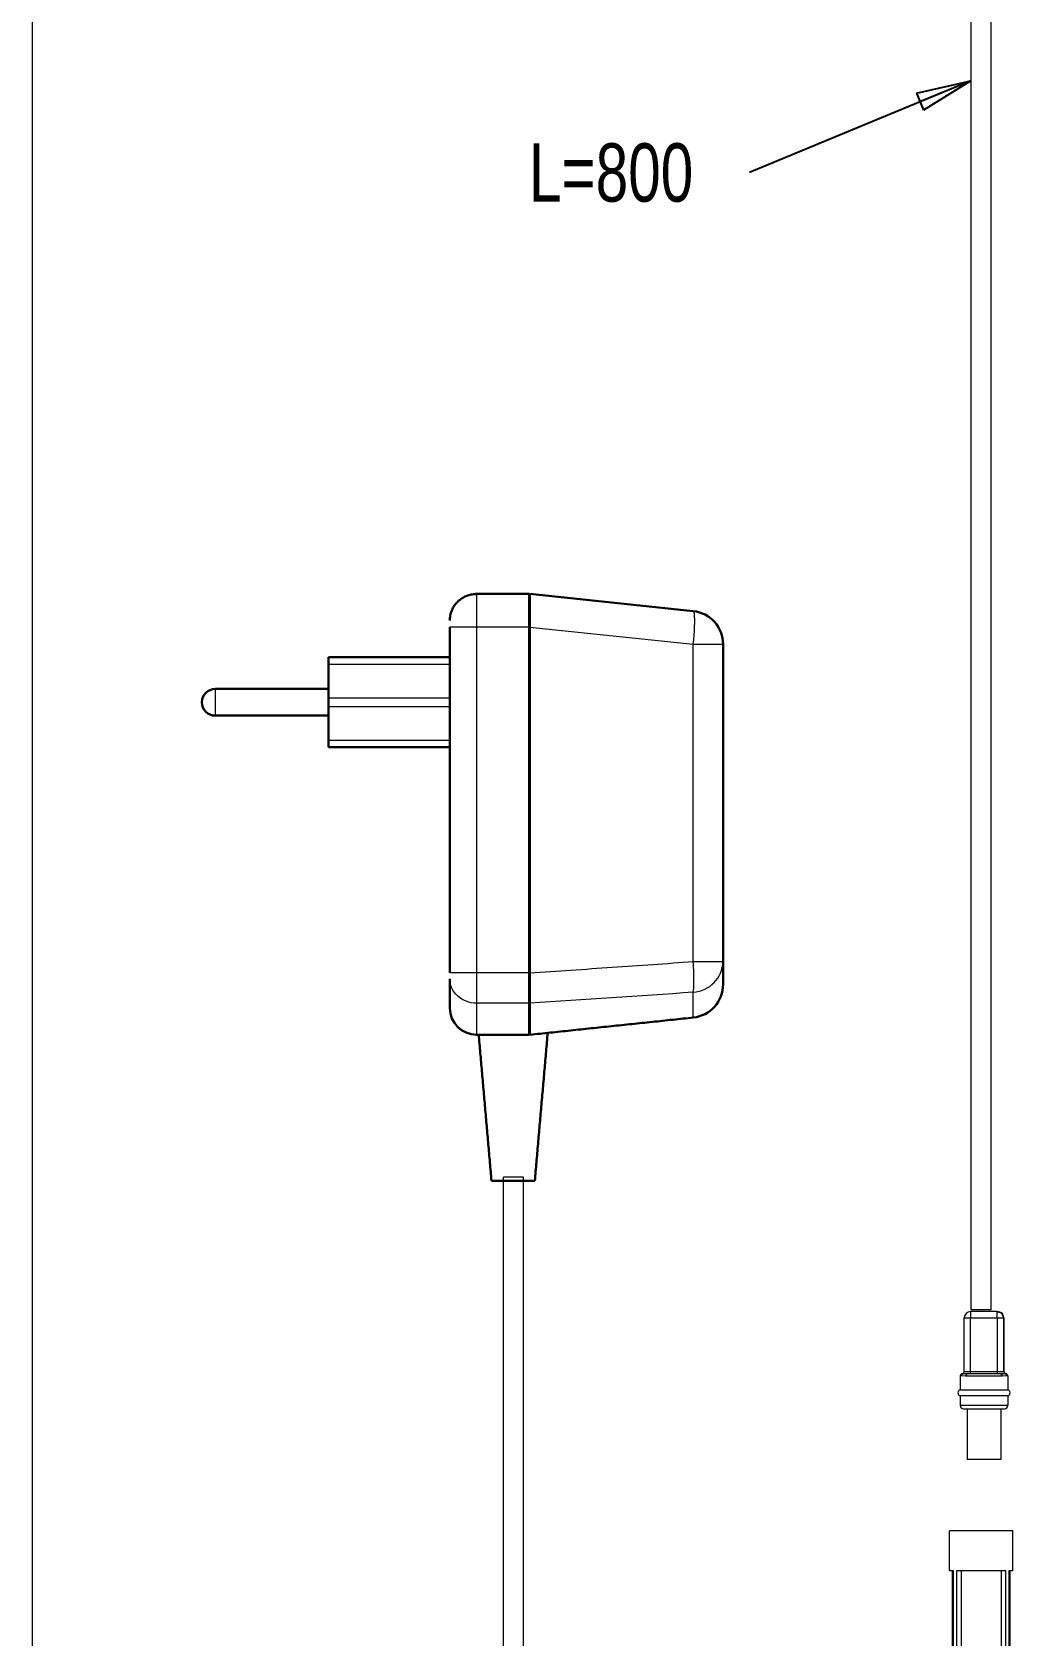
# Model space of a CAD drawing. Header units: millimetres. Extents: x 0.6 to 41.7, y 0.5 to 58.9.
# Drawn here: x 0.58 to 12.36, y 14.68 to 33.92 of the extents above; entities that cross this region are included whole.
import ezdxf

# ---------------------------------------------------------------- set-up
doc = ezdxf.new("R2010")
doc.units = ezdxf.units.MM
doc.layers.add('LEVEL0', color=179, linetype='Continuous')
doc.styles.add('SLDTEXTSTYLE0', font='TXT', dxfattribs={"width": 0.75})
doc.dimstyles.new('SLDDIMSTYLE2', dxfattribs={"dimtxt": 0.6604, "dimasz": 0.6604, "dimexe": 0, "dimexo": 0.0625, "dimgap": 0.1651, "dimtad": 0, "dimtih": 1, "dimtoh": 1, "dimdec": 0, "dimzin": 0, "dimdsep": 46, "dimtxsty": 'Standard', "dimblk1": 'CLOSED', "dimblk2": 'CLOSED', "dimsah": 1, "dimcen": 0.09, "dimadec": 0, "dimazin": 0, "dimtfac": 1, "dimtdec": 0, "dimtofl": 0, "dimtmove": 0, "dimatfit": 3, "dimldrblk": 'CLOSED', "dimfxl": 0, "dimtolj": 1, "dimtzin": 0, "dimarcsym": 0})

# ---------------------------------------------------------------- blocks, each defined once
blk = doc.blocks.new('SW_NOTE_0')
at = {"layer": 'LEVEL0', "color": 0, "insert": (-2.648, 0.348), "char_height": 0.7, "attachment_point": 1, "style": 'SLDTEXTSTYLE0'}
blk.add_mtext('L=800', dxfattribs=at)
blk = doc.blocks.new('_CLOSED')
at = {"color": 0, "linetype": 'ByBlock', "lineweight": -2}
for p, q in [((-1, 0.166667), (0, 0)), ((-1, 0.166667), (-1, -0.166667)), ((0, 0), (-1, -0.166667)), ((0, 0), (-1, 0))]:
    blk.add_line(p, q, dxfattribs=at)
blk = doc.blocks.new('Block47')
at = {"color": 196, "linetype": 'Continuous', "lineweight": 0}
for p, q in [((0.593, 15.58), (0.847, 15.58)), ((0.847, 15.834), (0.847, 15.58)), ((0.847, 15.58), (1.914, 15.58)), ((0.847, 13.421), (0.847, 15.58)), ((1.914, 15.58), (1.914, 15.834)), ((1.914, 15.58), (2.168, 15.58)), ((1.914, 15.58), (1.914, 13.421)), ((0.428, 13.268), (0.442, 13.268)), ((0.517, 13.345), (0.442, 13.268)), ((0.442, 13.268), (0.469, 13.27)), ((0.53, 13.346), (0.469, 13.271)), ((0.469, 13.271), (0.638, 13.268)), ((0.697, 13.345), (0.53, 13.346)), ((0.847, 13.421), (0.593, 13.421)), ((0.697, 13.345), (0.638, 13.268)), ((0.638, 13.268), (1.448, 13.268)), ((0.847, 13.345), (0.847, 13.421)), ((1.914, 13.421), (0.847, 13.421)), ((1.448, 13.268), (2.124, 13.268)), ((1.914, 13.421), (1.914, 13.345)), ((2.168, 13.421), (1.914, 13.421)), ((2.232, 13.346), (2.065, 13.345)), ((2.124, 13.268), (2.065, 13.345)), ((2.124, 13.268), (2.292, 13.271)), ((2.232, 13.346), (2.292, 13.271)), ((2.244, 13.345), (2.32, 13.268)), ((2.292, 13.271), (2.32, 13.269)), ((2.32, 13.268), (2.333, 13.268)), ((1.448, 12.075), (0.428, 12.075)), ((2.333, 12.075), (1.448, 12.075)), ((0.155, 0.254), (0.155, 5.461)), ((0.279, 5.461), (0.279, 0.254)), ((0.477, 0.254), (0.477, 5.461)), ((2.063, 5.461), (2.063, 0.254)), ((2.261, 0.254), (2.261, 5.461)), ((2.378, 5.461), (2.378, 0.254)), ((0.155, 0.254), (0.124, 0.254)), ((0.279, 0.254), (0.155, 0.254)), ((0.477, 0.254), (0.279, 0.254)), ((0.477, 0.254), (0.477, 0)), ((2.063, 0.254), (0.477, 0.254)), ((2.063, 0), (2.063, 0.254)), ((2.261, 0.254), (2.063, 0.254)), ((2.378, 0.254), (2.261, 0.254)), ((2.41, 0.254), (2.378, 0.254))]:
    blk.add_line(p, q, dxfattribs=at)
at = {"color": 179, "linetype": 'Continuous', "lineweight": 15}
for p, q in [((0.593, 13.421), (0.593, 15.58)), ((1.914, 15.834), (0.847, 15.834)), ((2.168, 13.421), (2.168, 15.58)), ((2.168, 15.58), (2.168, 13.421)), ((0.428, 13.268), (0.428, 12.704)), ((0.517, 13.345), (0.505, 13.345)), ((0.53, 13.346), (0.517, 13.345)), ((1.443, 13.345), (0.697, 13.345)), ((2.065, 13.345), (1.443, 13.345)), ((2.168, 13.421), (2.232, 13.346)), ((2.168, 13.421), (2.232, 13.346)), ((2.244, 13.345), (2.232, 13.346)), ((2.232, 13.346), (2.244, 13.345)), ((2.257, 13.345), (2.244, 13.345)), ((2.333, 13.268), (2.333, 12.704)), ((0.428, 12.704), (2.333, 12.704)), ((2.333, 12.462), (0.428, 12.462)), ((0.428, 12.462), (0.428, 12.075)), ((2.333, 12.462), (2.333, 12.075)), ((0.555, 11.948), (1.439, 11.948)), ((0.708, 11.948), (0.708, 9.916)), ((1.439, 11.948), (2.206, 11.948)), ((2.054, 11.948), (2.054, 9.916)), ((2.054, 9.916), (0.708, 9.916)), ((2.54, 7.061), (0, 7.061)), ((0, 5.461), (0, 7.061)), ((2.54, 5.461), (2.54, 7.061)), ((0.155, 5.461), (0, 5.461)), ((0.124, 0.254), (0.124, 5.461)), ((0.124, 5.461), (0.124, 0.254)), ((2.261, 5.461), (0.279, 5.461)), ((2.54, 5.461), (2.378, 5.461)), ((2.41, 5.461), (2.41, 0.254)), ((0.378, 0), (0.477, 0)), ((0.477, 0), (2.063, 0)), ((2.063, 0), (2.156, 0))]:
    blk.add_line(p, q, dxfattribs=at)
for centre, radius, start, end in [((0.847, 15.58), 0.254, 90, 180), ((1.914, 15.58), 0.254, 0, 90), ((0.505, 13.268), 0.0762, 90, 180), ((0.517, 13.421), 0.0762, 279.41178, 0), ((2.257, 13.268), 0.0762, 0, 90), ((0.466, 12.583), 0.127, 107.4576, 252.5424), ((2.295, 12.583), 0.127, 287.4576, 72.5424), ((0.555, 12.075), 0.127, 180, 270), ((2.206, 12.075), 0.127, 270, 0), ((0.378, 0.254), 0.254, 180, 270), ((2.156, 0.254), 0.254, 270, 359.99998)]:
    blk.add_arc(centre, radius, start, end, dxfattribs=at)
for points in [[(2.105, 15.771), (1.914, 15.834)], [(1.914, 15.834), (2.105, 15.771)], [(2.168, 15.58), (2.105, 15.771)], [(2.105, 15.771), (2.168, 15.58)], [(0.124, 0.254), (0.187, 0.063)], [(0.187, 0.063), (0.124, 0.254)], [(0.187, 0.063), (0.378, 0)], [(0.378, 0), (0.187, 0.063)]]:
    blk.add_open_spline(points, degree=1, dxfattribs=at)
at = {"color": 196, "linetype": 'Continuous', "lineweight": 0}
for points in [[(0.155, 0.254), (0.209, 0.064)], [(0.209, 0.064), (0.378, 0)], [(0.326, 0.065), (0.279, 0.254)], [(0.477, 0), (0.326, 0.065)], [(2.214, 0.065), (2.063, 0)], [(2.156, 0), (2.324, 0.064)], [(2.261, 0.254), (2.214, 0.065)], [(2.324, 0.064), (2.378, 0.254)]]:
    blk.add_open_spline(points, degree=1, dxfattribs=at)

msp = doc.modelspace()

# ---------------------------------------------------------------- linework, layer by layer
at = {"color": 7, "linetype": 'Continuous', "lineweight": 30}
for p, q in [((6.549, 27.182), (5.917, 27.182)), ((6.549, 27.142), (6.557, 27.142)), ((6.557, 27.182), (8.519, 26.976)), ((6.557, 26.784), (6.557, 27.182)), ((5.597, 22.636), (5.597, 26.784)), ((6.549, 26.784), (6.549, 22.636)), ((6.557, 22.636), (6.557, 26.784)), ((8.877, 22.772), (8.877, 26.578)), ((5.597, 26.422), (4.141, 26.422)), ((4.141, 26.422), (4.141, 26.341)), ((4.141, 26.341), (4.141, 25.935)), ((4.141, 25.829), (4.141, 25.935)), ((4.141, 25.829), (4.141, 25.422)), ((4.141, 25.422), (4.141, 25.342)), ((5.597, 25.342), (4.141, 25.342)), ((6.549, 21.894), (6.549, 22.273)), ((6.557, 21.894), (6.557, 22.273)), ((6.617, 20.142), (6.097, 20.142))]:
    msp.add_line(p, q, dxfattribs=at)
at = {"color": 7, "linetype": 'Continuous', "lineweight": 0}
for p, q in [((6.549, 26.784), (5.917, 26.784)), ((5.917, 26.784), (5.917, 22.636)), ((6.549, 26.782), (6.557, 26.782)), ((6.557, 26.784), (8.519, 26.578)), ((8.519, 22.772), (8.519, 26.578)), ((8.519, 26.578), (8.877, 26.578)), ((4.141, 26.341), (5.597, 26.341)), ((2.781, 26.042), (2.781, 25.722)), ((4.141, 25.935), (5.597, 25.935)), ((5.597, 25.829), (4.141, 25.829)), ((5.597, 25.422), (4.141, 25.422)), ((8.519, 22.772), (8.877, 22.772)), ((6.549, 22.636), (5.917, 22.636)), ((6.549, 22.638), (6.557, 22.638)), ((8.519, 22.1), (8.519, 22.404)), ((6.549, 22.273), (5.917, 22.273)), ((5.917, 22.273), (5.917, 21.894)), ((6.549, 22.309), (6.557, 22.309))]:
    msp.add_line(p, q, dxfattribs=at)
at = {"color": 7, "linetype": 'Continuous', "lineweight": 0, "flags": 128}
msp.add_lwpolyline([(8.519, 26.578), (8.524, 26.634), (8.529, 26.689), (8.532, 26.742), (8.534, 26.791), (8.536, 26.837), (8.536, 26.877), (8.534, 26.911), (8.532, 26.938), (8.529, 26.958), (8.524, 26.971), (8.519, 26.976)], dxfattribs=at)
at = {"color": 7, "linetype": 'Continuous', "lineweight": 30}
for centre, radius, start, end in [((8.477, 26.578), 0.4, 360, 84), ((2.781, 25.882), 0.16, 90, 180), ((2.781, 25.882), 0.16, 180, 270), ((8.477, 22.498), 0.4, 276, 0), ((5.917, 22.214), 0.32, 180, 270)]:
    msp.add_arc(centre, radius, start, end, dxfattribs=at)
at = {"color": 7, "linetype": 'Continuous', "lineweight": 0}
msp.add_arc((8.493, 22.787), 0.384, 273.7856, 357.8302, dxfattribs=at)
at = {"color": 7, "linetype": 'Continuous', "lineweight": 30}
for points, knots in [([(5.885, 27.18), (5.861, 27.176), (5.814, 27.168), (5.747, 27.134), (5.693, 27.093), (5.668, 27.062), (5.655, 27.046)], [0, 0, 0, 0, 0.28521, 0.537236, 0.771923, 1, 1, 1, 1]), ([(6.549, 27.182), (6.549, 27.182), (6.549, 27.181), (6.549, 27.179), (6.549, 27.177), (6.549, 27.17), (6.549, 27.163), (6.549, 27.144), (6.549, 27.132), (6.549, 27.102), (6.549, 27.085), (6.549, 27.046), (6.549, 27.025), (6.549, 26.979), (6.549, 26.955), (6.549, 26.906), (6.549, 26.882), (6.549, 26.845), (6.549, 26.832), (6.549, 26.808), (6.549, 26.796), (6.549, 26.784)], [0, 0, 0, 0, 0.0625, 0.0625, 0.125, 0.125, 0.25, 0.25, 0.375, 0.375, 0.5, 0.5, 0.625, 0.625, 0.75, 0.75, 0.875, 0.875, 0.9375, 0.9375, 1, 1, 1, 1]), ([(5.656, 27.046), (5.654, 27.044), (5.639, 27.026), (5.62, 26.985), (5.6, 26.925), (5.598, 26.883), (5.597, 26.862)], [0, 0, 0, 0, 0.040192, 0.360128, 0.680064, 1, 1, 1, 1]), ([(6.549, 22.636), (6.549, 22.584), (6.549, 22.533), (6.549, 22.437), (6.549, 22.393), (6.549, 22.322), (6.549, 22.293), (6.549, 22.273)], [0, 0, 0, 0, 1.954952, 1.954952, 3.900414, 3.900414, 5.74637, 5.74637, 5.74637, 5.74637]), ([(6.557, 22.273), (6.557, 22.289), (6.557, 22.309), (6.557, 22.347), (6.557, 22.36), (6.557, 22.389), (6.557, 22.404), (6.557, 22.436), (6.557, 22.453), (6.557, 22.487), (6.557, 22.505), (6.557, 22.56), (6.557, 22.598), (6.557, 22.636)], [0, 0, 0, 0, 0.25, 0.25, 0.375, 0.375, 0.5, 0.5, 0.625, 0.625, 0.75, 0.75, 1, 1, 1, 1])]:
    msp.add_open_spline(points, degree=3, knots=knots, dxfattribs=at)
for points, degree in [([(5.917, 27.182), (5.884, 27.179)], 1), ([(5.603, 26.784), (5.597, 26.784)], 1), ([(4.141, 26.042), (2.781, 26.042)], 1), ([(2.781, 25.722), (4.141, 25.722)], 1), ([(8.877, 22.498), (8.877, 22.498), (8.877, 22.591), (8.877, 22.772)], 3), ([(5.597, 22.565), (5.597, 22.334), (5.597, 22.214), (5.597, 22.214)], 3), ([(6.549, 21.934), (6.557, 21.934)], 1), ([(6.557, 21.894), (8.519, 22.1)], 1), ([(5.917, 21.894), (6.549, 21.894)], 1), ([(5.944, 21.894), (6.097, 20.142)], 1), ([(6.617, 20.142), (6.772, 21.917)], 1)]:
    msp.add_open_spline(points, degree=degree, dxfattribs=at)
at = {"color": 7, "linetype": 'Continuous', "lineweight": 0}
for points, knots in [([(5.917, 27.182), (5.917, 27.182), (5.917, 27.181), (5.917, 27.179), (5.917, 27.177), (5.917, 27.17), (5.917, 27.163), (5.917, 27.144), (5.917, 27.132), (5.917, 27.102), (5.917, 27.085), (5.917, 27.046), (5.917, 27.025), (5.917, 26.979), (5.917, 26.955), (5.917, 26.906), (5.917, 26.882), (5.917, 26.845), (5.917, 26.832), (5.917, 26.808), (5.917, 26.796), (5.917, 26.784)], [0, 0, 0, 0, 0.0625, 0.0625, 0.125, 0.125, 0.25, 0.25, 0.375, 0.375, 0.5, 0.5, 0.625, 0.625, 0.75, 0.75, 0.875, 0.875, 0.9375, 0.9375, 1, 1, 1, 1]), ([(5.917, 26.784), (5.896, 26.784), (5.854, 26.784), (5.794, 26.784), (5.738, 26.784), (5.689, 26.784), (5.648, 26.784), (5.624, 26.784), (5.597, 26.784), (5.603, 26.784), (5.603, 26.784)], [0, 0, 0, 0, 0.142851, 0.285702, 0.428553, 0.571404, 0.714255, 0.857106, 0.999957, 1, 1, 1, 1]), ([(6.557, 22.636), (6.887, 22.659), (7.541, 22.703), (8.195, 22.749), (8.519, 22.772)], [0, 0, 0, 0, 0.5048246, 1, 1, 1, 1]), ([(8.519, 22.404), (8.523, 22.429), (8.53, 22.525), (8.525, 22.681), (8.519, 22.772)], [0, 0, 0, 0, 0.414449, 1, 1, 1, 1]), ([(5.917, 22.636), (5.868, 22.636), (5.807, 22.636), (5.703, 22.636), (5.622, 22.636), (5.597, 22.636), (5.597, 22.636)], [0, 0, 0, 0, 0.292971, 0.365628, 0.707047, 1, 1, 1, 1]), ([(5.917, 22.273), (5.832, 22.273), (5.751, 22.304), (5.631, 22.414), (5.597, 22.488), (5.597, 22.565)], [0, 0, 0, 0, 0.5, 0.5, 1, 1, 1, 1]), ([(5.917, 22.636), (5.917, 22.584), (5.917, 22.533), (5.917, 22.437), (5.917, 22.393), (5.917, 22.322), (5.917, 22.293), (5.917, 22.273)], [0, 0, 0, 0, 1.954952, 1.954952, 3.900414, 3.900414, 5.74637, 5.74637, 5.74637, 5.74637])]:
    msp.add_open_spline(points, degree=3, knots=knots, dxfattribs=at)
msp.add_open_spline([(8.519, 22.404), (7.865, 22.358), (7.211, 22.315), (6.557, 22.273)], degree=3, dxfattribs=at)
at = {"layer": 'LEVEL0', "color": 7, "lineweight": 0}
for p, q in [((0.583, 58.907), (0.583, 0.518)), ((6.482, 20.185), (6.242, 20.185)), ((12.09, 18.593), (11.85, 18.593))]:
    msp.add_line(p, q, dxfattribs=at)
at = {"layer": 'LEVEL0', "color": 7, "lineweight": 15}
for p, q in [((11.85, 43.87), (11.85, 18.593)), ((12.09, 43.87), (12.09, 18.593)), ((6.242, 10.938), (6.242, 20.185)), ((6.482, 10.938), (6.482, 20.185))]:
    msp.add_line(p, q, dxfattribs=at)

# ---------------------------------------------------------------- block references
at = {"color": 7, "linetype": 'Continuous', "xscale": 0.3, "yscale": 0.3, "zscale": 0.3}
msp.add_blockref('Block47', (11.594, 13.824), dxfattribs=at)
at = {"layer": 'LEVEL0', "color": 7}
msp.add_blockref('SW_NOTE_0', (9.195, 32.239), dxfattribs=at)

# ---------------------------------------------------------------- leaders
msp.add_leader([(11.85, 33.338), (9.195, 32.239)], dimstyle='SLDDIMSTYLE2', dxfattribs=at)

doc.saveas('drawing.dxf')
